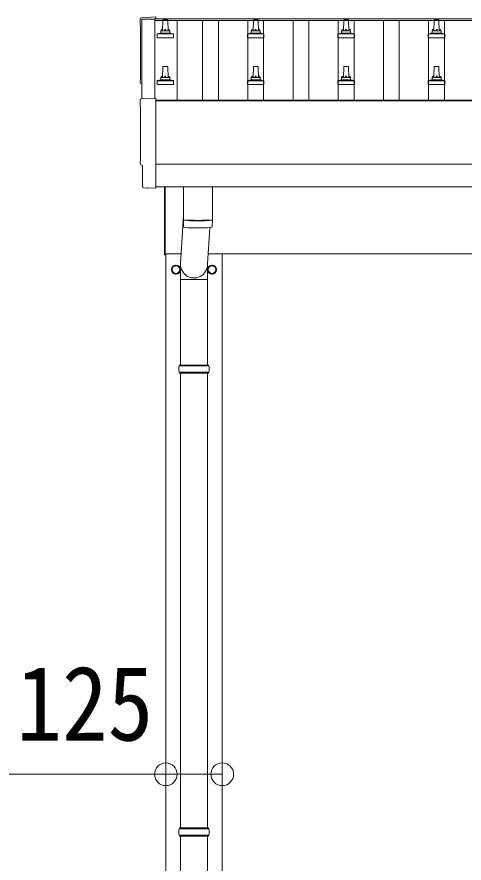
# Model space of a CAD drawing. Units: millimetres at full size, sheet at 1:50; details may follow other scales. Extents: x -14053 to 14053, y -9700 to 9700.
# Drawn here: x -9305 to -8315, y -3455 to -1585 of the extents above; entities that cross this region are included whole.
import ezdxf
from ezdxf.enums import TextEntityAlignment as Align

# ---------------------------------------------------------------- set-up
doc = ezdxf.new("R2010")
doc.units = ezdxf.units.MM
doc.header["$LTSCALE"] = 50
doc.header["$PDMODE"] = 32
doc.header["$PDSIZE"] = 50
for name, color, linetype, lineweight in [('0-1_Defpoints', 4, 'Continuous', 9), ('0-2_TEXT1', 5, 'Continuous', 5), ('0-3_SHAPE', 7, 'Continuous', 9), ('0-6_PARTS1', 6, 'Continuous', 9)]:
    doc.layers.add(name, color=color, linetype=linetype, lineweight=lineweight)
doc.styles.add('ＭＳ ゴシック', font='')
doc.styles.get('ＭＳ ゴシック').set_extended_font_data('MS Gothic')

msp = doc.modelspace()

# ---------------------------------------------------------------- linework, layer by layer
at = {"layer": '0-1_Defpoints'}
for p, q in [((-9028.38, -1766.26), (-9028.38, -1590.22)), ((-9028.38, -1590.22), (-8999.38, -1590.22)), ((-8999.38, -1589.26), (-2998.88, -1589.26)), ((-8999.38, -1589.26), (-8999.38, -1592.85)), ((-8999.38, -1590.22), (-8999.38, -1764.74)), ((-8999.38, -1592.85), (-2976.38, -1592.85)), ((-8997.38, -1768.87), (-2998.88, -1768.87)), ((-8997.38, -1770.76), (-2976.38, -1770.76)), ((-2998.88, -1910.65), (-8997.38, -1910.65)), ((-8997.38, -1960.47), (-2998.88, -1960.47)), ((-8997.38, -1962.49), (-8997.38, -1963.5)), ((-8978.38, -2110.87), (-8978.38, -1960.47)), ((-8976.38, -1960.47), (-8976.38, -2110.87)), ((-9017.01, -1963.5), (-9023.93, -1963.13)), ((-8976.38, -2110.87), (-8978.38, -2110.87)), ((-8976.38, -2108.37), (-8941.58, -2108.37)), ((-8975.38, -2108.37), (-8975.38, -5108.37)), ((-2998.42, -2108.37), (-8881.47, -2108.37)), ((-8850.38, -5108.37), (-8850.38, -2108.37)), ((-8944.28, -2143.12), (-8944.38, -2143.12)), ((-8944.28, -2143.62), (-8944.38, -2143.62)), ((-8881.48, -2143.12), (-8881.38, -2143.12)), ((-8881.48, -2143.62), (-8881.38, -2143.62))]:
    msp.add_line(p, q, dxfattribs=at)
for points in [[(-9028.95, -1586.86), (-8997.38, -1585.21), (-8997.38, -1589.26)], [(-9028.95, -1766.29), (-8997.38, -1764.64), (-8997.38, -1962.49)], [(-9026.77, -1960.14), (-9026.77, -1913.11), (-9027.37, -1913.11)], [(-9016.27, -1963.22), (-9015.61, -1962.59), (-8997.38, -1963.5)]]:
    msp.add_lwpolyline(points, dxfattribs=at)
for points in [[(-8952.88, -2133.56), (-8961.38, -2138.46), (-8961.38, -2148.28), (-8952.88, -2153.19), (-8944.38, -2148.28), (-8944.38, -2138.46)], [(-8872.88, -2133.56), (-8864.38, -2138.46), (-8864.38, -2148.28), (-8872.88, -2153.19), (-8881.38, -2148.28), (-8881.38, -2138.46)]]:
    msp.add_lwpolyline(points, close=True, dxfattribs=at)
for centre, radius in [((-8952.88, -2143.37), 10), ((-8952.88, -2143.37), 8.5), ((-8872.88, -2143.37), 10), ((-8872.88, -2143.37), 8.5)]:
    msp.add_circle(centre, radius, dxfattribs=at)
for centre, start, end in [((-8952.88, -2143.37), 171.25399, 188.74601), ((-8952.88, -2143.37), 111.25399, 128.74601), ((-8952.88, -2143.37), 51.25399, 68.74601), ((-8952.88, -2143.37), 1.66581, 8.74601), ((-8952.88, -2143.37), 351.25399, 358.33419), ((-8872.88, -2143.37), 171.25399, 178.33419), ((-8872.88, -2143.37), 181.66581, 188.74601), ((-8872.88, -2143.37), 111.25399, 128.74601), ((-8872.88, -2143.37), 51.25399, 68.74601), ((-8872.88, -2143.37), 351.25399, 8.74601), ((-8952.88, -2143.37), 231.25399, 248.74601), ((-8952.88, -2143.37), 291.25399, 308.74601), ((-8872.88, -2143.37), 231.25399, 248.74601), ((-8872.88, -2143.37), 291.25399, 308.74601)]:
    msp.add_arc(centre, 8.6, start, end, dxfattribs=at)
for centre, major_axis, ratio, start_param, end_param in [((-9028.8, -1589.85), (-3, 0), 0.99863, 4.7647489, 6.2979817), ((-13794.66, -1660.28), (4763.38, 0), 0.99863, 6.2686928, 6.2979817), ((-9027.37, -1729.28), (-4.41, 0), 0.99863, 6.2686928, 7.6252171), ((-9028.8, -1769.29), (-3, 0), 0.99863, 4.7647489, 6.2979817), ((-13794.66, -1839.71), (4763.38, 0), 0.99863, 6.2686928, 6.2979817), ((-9027.37, -1908.71), (-4.41, 0), 0.99863, 6.2686928, 7.8539816), ((-9023.77, -1960.13), (-2.18, -2.07), 0.9974, 5.5252311, 7.0411395), ((-9016.96, -1962.5), (-0.727, -0.69), 0.9974, 0.7579542, 1.5707963)]:
    msp.add_ellipse(centre, major_axis=major_axis, ratio=ratio, start_param=start_param, end_param=end_param, dxfattribs=at)
at = {"layer": '0-2_TEXT1'}
for p, q in [((-8982.38, -1615.78), (-8981.65, -1592.25)), ((-8980.65, -1591.28), (-8972.11, -1591.28)), ((-8971.11, -1592.25), (-8970.38, -1615.78)), ((-8782.38, -1615.78), (-8781.65, -1592.25)), ((-8780.65, -1591.28), (-8772.11, -1591.28)), ((-8771.11, -1592.25), (-8770.38, -1615.78)), ((-8582.38, -1615.78), (-8581.65, -1592.25)), ((-8580.65, -1591.28), (-8572.11, -1591.28)), ((-8571.11, -1592.25), (-8570.38, -1615.78)), ((-8382.38, -1615.78), (-8381.65, -1592.25)), ((-8380.65, -1591.28), (-8372.11, -1591.28)), ((-8371.11, -1592.25), (-8370.38, -1615.78)), ((-8994.63, -1631.28), (-8994.63, -1623.56)), ((-8994.25, -1622.78), (-8958.51, -1622.78)), ((-8993.87, -1622.59), (-8987.14, -1620.96)), ((-8986.76, -1620.78), (-8966, -1620.78)), ((-8986.38, -1619.99), (-8986.38, -1615.78)), ((-8985.38, -1615.78), (-8967.38, -1615.78)), ((-8966.38, -1619.99), (-8966.38, -1615.78)), ((-8958.89, -1622.59), (-8965.62, -1620.96)), ((-8958.13, -1631.28), (-8958.13, -1623.56)), ((-8794.63, -1631.28), (-8794.63, -1623.56)), ((-8794.25, -1622.78), (-8758.51, -1622.78)), ((-8793.87, -1622.59), (-8787.14, -1620.96)), ((-8786.76, -1620.78), (-8766, -1620.78)), ((-8786.38, -1619.99), (-8786.38, -1615.78)), ((-8785.38, -1615.78), (-8767.38, -1615.78)), ((-8766.38, -1619.99), (-8766.38, -1615.78)), ((-8758.89, -1622.59), (-8765.62, -1620.96)), ((-8758.13, -1631.28), (-8758.13, -1623.56)), ((-8594.63, -1631.28), (-8594.63, -1623.56)), ((-8594.25, -1622.78), (-8558.51, -1622.78)), ((-8593.87, -1622.59), (-8587.14, -1620.96)), ((-8586.76, -1620.78), (-8566, -1620.78)), ((-8586.38, -1619.99), (-8586.38, -1615.78)), ((-8585.38, -1615.78), (-8567.38, -1615.78)), ((-8566.38, -1619.99), (-8566.38, -1615.78)), ((-8558.89, -1622.59), (-8565.62, -1620.96)), ((-8558.13, -1631.28), (-8558.13, -1623.56)), ((-8394.63, -1631.28), (-8394.63, -1623.56)), ((-8394.25, -1622.78), (-8358.51, -1622.78)), ((-8393.87, -1622.59), (-8387.14, -1620.96)), ((-8386.76, -1620.78), (-8366, -1620.78)), ((-8386.38, -1619.99), (-8386.38, -1615.78)), ((-8385.38, -1615.78), (-8367.38, -1615.78)), ((-8366.38, -1619.99), (-8366.38, -1615.78)), ((-8358.89, -1622.59), (-8365.62, -1620.96)), ((-8358.13, -1631.28), (-8358.13, -1623.56)), ((-8958.13, -1631.28), (-8994.63, -1631.28)), ((-8758.13, -1631.28), (-8794.63, -1631.28)), ((-8558.13, -1631.28), (-8594.63, -1631.28)), ((-8358.13, -1631.28), (-8394.63, -1631.28)), ((-8982.38, -1719.11), (-8981.65, -1695.59)), ((-8980.65, -1694.61), (-8972.11, -1694.61)), ((-8971.11, -1695.59), (-8970.38, -1719.11)), ((-8782.38, -1719.11), (-8781.65, -1695.59)), ((-8780.65, -1694.61), (-8772.11, -1694.61)), ((-8771.11, -1695.59), (-8770.38, -1719.11)), ((-8582.38, -1719.11), (-8581.65, -1695.59)), ((-8580.65, -1694.61), (-8572.11, -1694.61)), ((-8571.11, -1695.59), (-8570.38, -1719.11)), ((-8382.38, -1719.11), (-8381.65, -1695.59)), ((-8380.65, -1694.61), (-8372.11, -1694.61)), ((-8371.11, -1695.59), (-8370.38, -1719.11)), ((-8986.38, -1723.32), (-8986.38, -1719.11)), ((-8985.38, -1719.11), (-8967.38, -1719.11)), ((-8966.38, -1723.32), (-8966.38, -1719.11)), ((-8786.38, -1723.32), (-8786.38, -1719.11)), ((-8785.38, -1719.11), (-8767.38, -1719.11)), ((-8766.38, -1723.32), (-8766.38, -1719.11)), ((-8586.38, -1723.32), (-8586.38, -1719.11)), ((-8585.38, -1719.11), (-8567.38, -1719.11)), ((-8566.38, -1723.32), (-8566.38, -1719.11)), ((-8386.38, -1723.32), (-8386.38, -1719.11)), ((-8385.38, -1719.11), (-8367.38, -1719.11)), ((-8366.38, -1723.32), (-8366.38, -1719.11)), ((-8994.63, -1734.61), (-8994.63, -1726.9)), ((-8958.13, -1734.61), (-8994.63, -1734.61)), ((-8994.25, -1726.11), (-8958.51, -1726.11)), ((-8993.87, -1725.92), (-8987.14, -1724.29)), ((-8986.76, -1724.11), (-8966, -1724.11)), ((-8958.89, -1725.92), (-8965.62, -1724.29)), ((-8958.13, -1734.61), (-8958.13, -1726.9)), ((-8794.63, -1734.61), (-8794.63, -1726.9)), ((-8758.13, -1734.61), (-8794.63, -1734.61)), ((-8794.25, -1726.11), (-8758.51, -1726.11)), ((-8793.87, -1725.92), (-8787.14, -1724.29)), ((-8786.76, -1724.11), (-8766, -1724.11)), ((-8758.89, -1725.92), (-8765.62, -1724.29)), ((-8758.13, -1734.61), (-8758.13, -1726.9)), ((-8594.63, -1734.61), (-8594.63, -1726.9)), ((-8558.13, -1734.61), (-8594.63, -1734.61)), ((-8594.25, -1726.11), (-8558.51, -1726.11)), ((-8593.87, -1725.92), (-8587.14, -1724.29)), ((-8586.76, -1724.11), (-8566, -1724.11)), ((-8558.89, -1725.92), (-8565.62, -1724.29)), ((-8558.13, -1734.61), (-8558.13, -1726.9)), ((-8394.63, -1734.61), (-8394.63, -1726.9)), ((-8358.13, -1734.61), (-8394.63, -1734.61)), ((-8394.25, -1726.11), (-8358.51, -1726.11)), ((-8393.87, -1725.92), (-8387.14, -1724.29)), ((-8386.76, -1724.11), (-8366, -1724.11)), ((-8358.89, -1725.92), (-8365.62, -1724.29)), ((-8358.13, -1734.61), (-8358.13, -1726.9))]:
    msp.add_line(p, q, dxfattribs=at)
at = {"layer": '0-2_TEXT1', "color": 4, "lineweight": 9}
for p, q in [((-8949.88, -1592.85), (-8949.88, -1768.87)), ((-8893.88, -1768.87), (-8893.88, -1592.85)), ((-8858.88, -1768.87), (-8858.88, -1592.85)), ((-8793.88, -1768.87), (-8793.88, -1592.85)), ((-8758.88, -1768.87), (-8758.88, -1592.85)), ((-8693.88, -1768.87), (-8693.88, -1592.85)), ((-8658.88, -1768.87), (-8658.88, -1592.85)), ((-8593.88, -1768.87), (-8593.88, -1592.85)), ((-8558.88, -1768.87), (-8558.88, -1592.85)), ((-8493.88, -1768.87), (-8493.88, -1592.85)), ((-8458.88, -1768.87), (-8458.88, -1592.85)), ((-8393.88, -1768.87), (-8393.88, -1592.85)), ((-8358.88, -1768.87), (-8358.88, -1592.85))]:
    msp.add_line(p, q, dxfattribs=at)
at = {"layer": '0-2_TEXT1'}
for centre, radius, start, end in [((-8980.65, -1592.28), 1, 90, 178.60509), ((-8972.11, -1592.28), 1, 1.39491, 90), ((-8780.65, -1592.28), 1, 90, 178.60509), ((-8772.11, -1592.28), 1, 1.39491, 90), ((-8580.65, -1592.28), 1, 90, 178.60509), ((-8572.11, -1592.28), 1, 1.39491, 90), ((-8380.65, -1592.28), 1, 90, 178.60509), ((-8372.11, -1592.28), 1, 1.39491, 90), ((-8993.63, -1623.56), 1, 103.62699, 180), ((-8987.38, -1619.99), 1, 283.62699, 0), ((-8982.3, -1616.41), 4.13, 90, 171.17633), ((-8985.38, -1616.78), 1, 90, 180), ((-8973.05, -1615.78), 4.83, 133.60282, 180), ((-8979.71, -1615.78), 4.83, 0, 46.39718), ((-8970.47, -1616.41), 4.13, 8.82367, 90), ((-8967.38, -1616.78), 1, 0, 90), ((-8965.38, -1619.99), 1, 180, 256.37301), ((-8959.13, -1623.56), 1, 0, 76.37301), ((-8793.63, -1623.56), 1, 103.62699, 180), ((-8787.38, -1619.99), 1, 283.62699, 0), ((-8782.3, -1616.41), 4.13, 90, 171.17633), ((-8785.38, -1616.78), 1, 90, 180), ((-8773.05, -1615.78), 4.83, 133.60282, 180), ((-8779.71, -1615.78), 4.83, 0, 46.39718), ((-8770.47, -1616.41), 4.13, 8.82367, 90), ((-8767.38, -1616.78), 1, 0, 90), ((-8765.38, -1619.99), 1, 180, 256.37301), ((-8759.13, -1623.56), 1, 0, 76.37301), ((-8593.63, -1623.56), 1, 103.62699, 180), ((-8587.38, -1619.99), 1, 283.62699, 0), ((-8582.3, -1616.41), 4.13, 90, 171.17633), ((-8585.38, -1616.78), 1, 90, 180), ((-8573.05, -1615.78), 4.83, 133.60282, 180), ((-8579.71, -1615.78), 4.83, 0, 46.39718), ((-8570.47, -1616.41), 4.13, 8.82367, 90), ((-8567.38, -1616.78), 1, 0, 90), ((-8565.38, -1619.99), 1, 180, 256.37301), ((-8559.13, -1623.56), 1, 0, 76.37301), ((-8393.63, -1623.56), 1, 103.62699, 180), ((-8387.38, -1619.99), 1, 283.62699, 0), ((-8382.3, -1616.41), 4.13, 90, 171.17633), ((-8385.38, -1616.78), 1, 90, 180), ((-8373.05, -1615.78), 4.83, 133.60282, 180), ((-8379.71, -1615.78), 4.83, 0, 46.39718), ((-8370.47, -1616.41), 4.13, 8.82367, 90), ((-8367.38, -1616.78), 1, 0, 90), ((-8365.38, -1619.99), 1, 180, 256.37301), ((-8359.13, -1623.56), 1, 0, 76.37301), ((-8980.65, -1695.61), 1, 90, 178.60509), ((-8972.11, -1695.61), 1, 1.39491, 90), ((-8780.65, -1695.61), 1, 90, 178.60509), ((-8772.11, -1695.61), 1, 1.39491, 90), ((-8580.65, -1695.61), 1, 90, 178.60509), ((-8572.11, -1695.61), 1, 1.39491, 90), ((-8380.65, -1695.61), 1, 90, 178.60509), ((-8372.11, -1695.61), 1, 1.39491, 90), ((-8982.3, -1719.74), 4.13, 90, 171.17633), ((-8985.38, -1720.11), 1, 90, 180), ((-8973.05, -1719.11), 4.83, 133.60282, 180), ((-8979.71, -1719.11), 4.83, 0, 46.39718), ((-8970.47, -1719.74), 4.13, 8.82367, 90), ((-8967.38, -1720.11), 1, 0, 90), ((-8782.3, -1719.74), 4.13, 90, 171.17633), ((-8785.38, -1720.11), 1, 90, 180), ((-8773.05, -1719.11), 4.83, 133.60282, 180), ((-8779.71, -1719.11), 4.83, 0, 46.39718), ((-8770.47, -1719.74), 4.13, 8.82367, 90), ((-8767.38, -1720.11), 1, 0, 90), ((-8582.3, -1719.74), 4.13, 90, 171.17633), ((-8585.38, -1720.11), 1, 90, 180), ((-8573.05, -1719.11), 4.83, 133.60282, 180), ((-8579.71, -1719.11), 4.83, 0, 46.39718), ((-8570.47, -1719.74), 4.13, 8.82367, 90), ((-8567.38, -1720.11), 1, 0, 90), ((-8382.3, -1719.74), 4.13, 90, 171.17633), ((-8385.38, -1720.11), 1, 90, 180), ((-8373.05, -1719.11), 4.83, 133.60282, 180), ((-8379.71, -1719.11), 4.83, 0, 46.39718), ((-8370.47, -1719.74), 4.13, 8.82367, 90), ((-8367.38, -1720.11), 1, 0, 90), ((-8993.63, -1726.9), 1, 103.62699, 180), ((-8987.38, -1723.32), 1, 283.62699, 0), ((-8965.38, -1723.32), 1, 180, 256.37301), ((-8959.13, -1726.9), 1, 0, 76.37301), ((-8793.63, -1726.9), 1, 103.62699, 180), ((-8787.38, -1723.32), 1, 283.62699, 0), ((-8765.38, -1723.32), 1, 180, 256.37301), ((-8759.13, -1726.9), 1, 0, 76.37301), ((-8593.63, -1726.9), 1, 103.62699, 180), ((-8587.38, -1723.32), 1, 283.62699, 0), ((-8565.38, -1723.32), 1, 180, 256.37301), ((-8559.13, -1726.9), 1, 0, 76.37301), ((-8393.63, -1726.9), 1, 103.62699, 180), ((-8387.38, -1723.32), 1, 283.62699, 0), ((-8365.38, -1723.32), 1, 180, 256.37301), ((-8359.13, -1726.9), 1, 0, 76.37301)]:
    msp.add_arc(centre, radius, start, end, dxfattribs=at)
at = {"layer": '0-3_SHAPE'}
for p, q in [((-8936.38, -1960.47), (-8936.38, -2033.52)), ((-8872.38, -1960.47), (-8872.38, -2033.52)), ((-8936.38, -2023.95), (-8942.94, -2130.41)), ((-8936.18, -2047.5), (-8936.41, -2034.52)), ((-8931.91, -2033.8), (-8931.89, -2034.8)), ((-8876.86, -2033.8), (-8876.87, -2034.8)), ((-8872.35, -2034.52), (-8872.58, -2047.5)), ((-8877.92, -2050.8), (-8882.82, -2130.41)), ((-8943.03, -2165.08), (-8943.03, -2130.41)), ((-8882.73, -2165.08), (-8882.73, -2130.41)), ((-8943.03, -2165.08), (-8912.88, -2165.08)), ((-8942.88, -2165.08), (-8942.88, -2354.37)), ((-8882.73, -2165.08), (-8912.88, -2165.08)), ((-8882.88, -2165.08), (-8882.88, -2354.37)), ((-8880.88, -2354.37), (-8944.88, -2354.37)), ((-8944.88, -2354.37), (-8944.88, -2356.37)), ((-8880.88, -2354.37), (-8880.88, -2356.37)), ((-8879.88, -2356.37), (-8945.88, -2356.37)), ((-8879.88, -2370.37), (-8945.88, -2370.37)), ((-8944.88, -2372.37), (-8944.88, -2370.37)), ((-8880.88, -2372.37), (-8944.88, -2372.37)), ((-8942.88, -2372.37), (-8942.88, -3376.87)), ((-8882.88, -2372.37), (-8882.88, -3376.87)), ((-8880.88, -2372.37), (-8880.88, -2370.37)), ((-8879.88, -3378.86), (-8945.88, -3378.86)), ((-8880.88, -3376.86), (-8944.88, -3376.86)), ((-8944.88, -3376.86), (-8944.88, -3378.86)), ((-8880.88, -3376.86), (-8880.88, -3378.86)), ((-8879.88, -3392.86), (-8945.88, -3392.86)), ((-8944.88, -3394.86), (-8944.88, -3392.86)), ((-8880.88, -3394.86), (-8944.88, -3394.86)), ((-8942.88, -3394.86), (-8942.88, -4399.37)), ((-8882.88, -3394.86), (-8882.88, -4399.37)), ((-8880.88, -3394.86), (-8880.88, -3392.86))]:
    msp.add_line(p, q, dxfattribs=at)
for centre, radius, start, end in [((-8904.38, -1553.79), 480.8, 266.18381, 273.81619), ((-8904.38, -1554.79), 480.8, 266.18381, 273.81619), ((-8932.76, -2047.27), 3.43, 183.91307, 262.91645), ((-8904.39, -1531.81), 519.67, 266.82357, 273.17802), ((-8876, -2047.27), 3.43, 277.00994, 356.09787), ((-8897.13, -2363.37), 49.25, 171.82876, 180.00002), ((-8897.13, -2363.37), 49.25, 180.00002, 188.17127), ((-8928.63, -2363.37), 49.25, 359.99998, 8.17124), ((-8928.63, -2363.37), 49.25, 351.82873, 359.99998), ((-8897.13, -3385.86), 49.25, 171.82876, 180.00002), ((-8928.63, -3385.86), 49.25, 359.99998, 8.17124), ((-8897.13, -3385.86), 49.25, 180.00002, 188.17127), ((-8928.63, -3385.86), 49.25, 351.82873, 359.99998)]:
    msp.add_arc(centre, radius, start, end, dxfattribs=at)
msp.add_ellipse((-8912.88, -2130.41), major_axis=(0, -31.56), ratio=0.952301, start_param=4.5832251, end_param=7.8539816, dxfattribs=at)
at = {"layer": '0-6_PARTS1'}
for q in [(-9498.01, -3258.37), (-8850.38, -3258.37)]:
    msp.add_line((-8975.38, -3258.37), q, dxfattribs=at)
for p in [(-8975.38, -3258.37), (-8850.38, -3258.37)]:
    msp.add_point(p, dxfattribs=at)

# ---------------------------------------------------------------- texts
at = {"layer": '0-6_PARTS1', "color": 7, "style": 'ＭＳ ゴシック', "width": 0.9}
msp.add_text('□125', height=165, dxfattribs=at).set_placement((-9508.56, -3233.37), align=Align.BOTTOM_LEFT)

doc.saveas('drawing.dxf')
